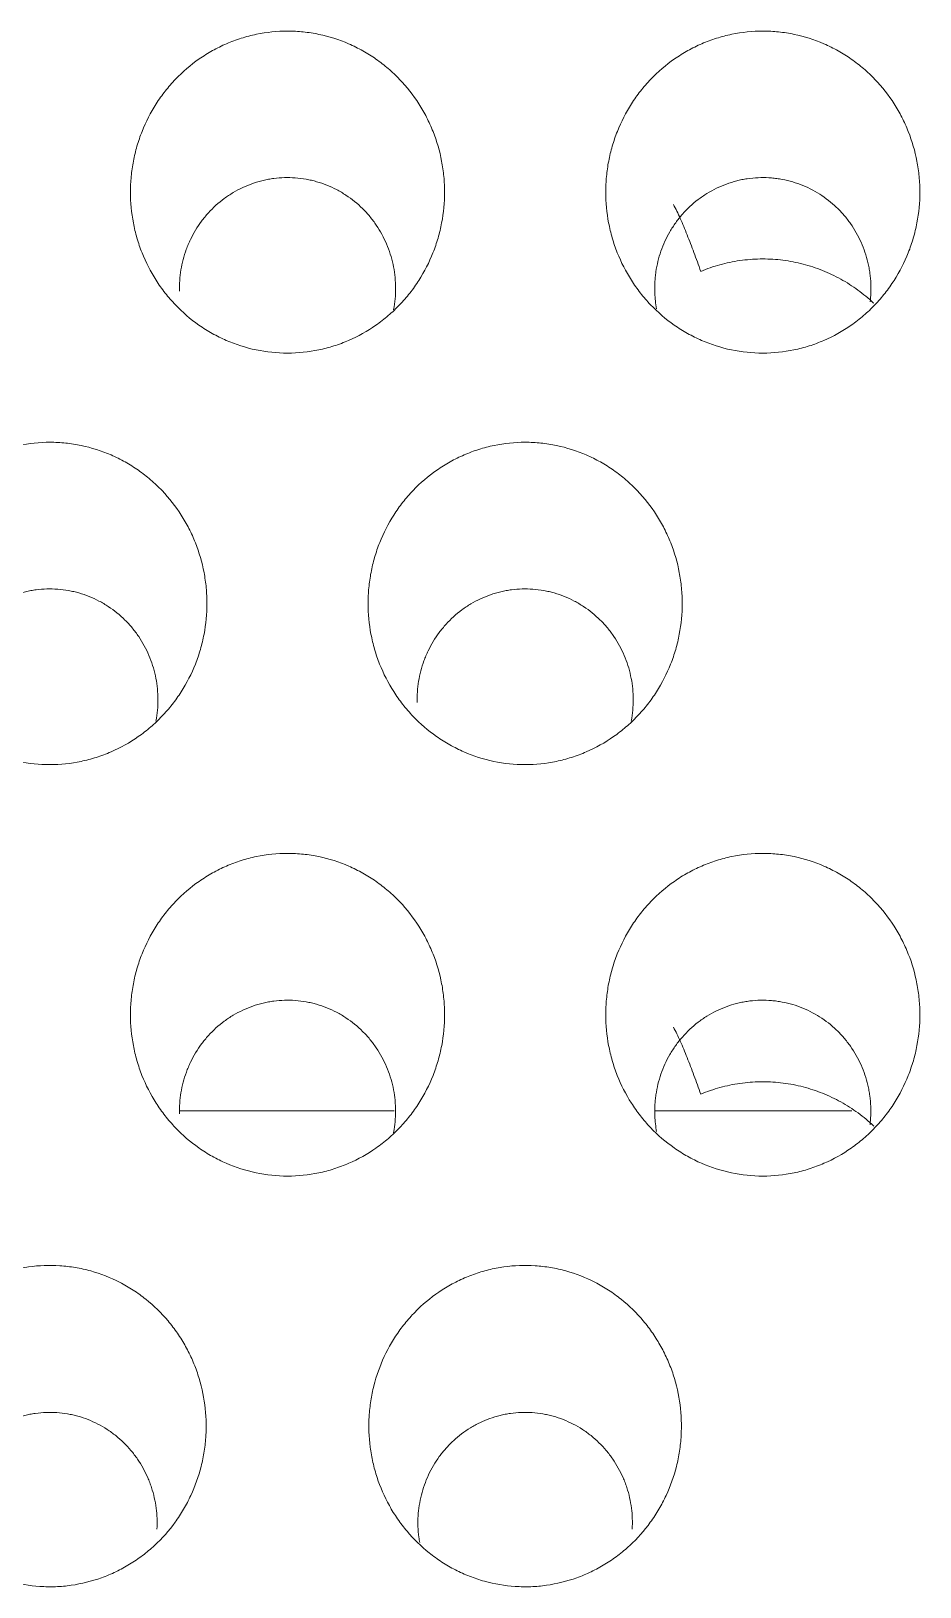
# Model space of a CAD drawing. Header units: inches. Extents: x 3778 to 56227, y -16914 to 35091.
# Drawn here: x 43063.34 to 43068.92, y -12658.68 to -12648.89 of the extents above; entities that cross this region are included whole.
import ezdxf

# ---------------------------------------------------------------- set-up
doc = ezdxf.new("R2010")
doc.units = ezdxf.units.IN
doc.header["$LTSCALE"] = 100
doc.header["$MEASUREMENT"] = 0
doc.layers.add('2-con', color=2, linetype='Continuous')
doc.layers.add('mark-B', color=2, linetype='Continuous', lineweight=20)

# ---------------------------------------------------------------- blocks, each defined once
blk = doc.blocks.new('무풍1WAY 대형')
at = {"layer": 'mark-B'}
for p, q in [((-383.2128, -423.2677), (-384.4471, -423.2677)), ((-380.2184, -423.2677), (-381.5695, -423.2677))]:
    blk.add_line(p, q, dxfattribs=at)
for points, knots in [([(-383.3742, -421.2256), (-383.378, -421.2909), (-383.3732, -421.4199), (-383.345, -421.5457), (-383.3197, -421.6232), (-383.3142, -421.6387), (-383.3026, -421.6692), (-383.2841, -421.7144), (-383.2483, -421.7869), (-383.2142, -421.842), (-383.1866, -421.8822), (-383.1771, -421.8954), (-383.1573, -421.9214), (-383.147, -421.9342), (-383.0942, -421.997), (-383.0477, -422.0424), (-382.9716, -422.1033), (-382.9452, -422.1224), (-382.904, -422.1492), (-382.8899, -422.1578), (-382.8614, -422.1743), (-382.8469, -422.1822), (-382.7741, -422.2196), (-382.7134, -422.2433), (-382.6346, -422.2653), (-382.6187, -422.2693), (-382.5866, -422.2765), (-382.5703, -422.2797), (-382.5215, -422.288), (-382.4889, -422.2918), (-382.3911, -422.2982), (-382.3257, -422.2959), (-382.244, -422.2843), (-382.2276, -422.2816), (-382.1953, -422.2753), (-382.1472, -422.2647), (-382.0691, -422.241), (-382.0088, -422.2158), (-381.9643, -422.1945), (-381.9496, -422.187), (-381.9206, -422.1713), (-381.9064, -422.1631), (-381.8365, -422.1205), (-381.7846, -422.0812), (-381.7247, -422.0257), (-381.713, -422.0143), (-381.69, -421.9908), (-381.6788, -421.9788), (-381.6462, -421.942), (-381.6258, -421.9166), (-381.5686, -421.8379), (-381.5356, -421.7819), (-381.4802, -421.663), (-381.4586, -421.6019), (-381.4349, -421.5078), (-381.4285, -421.4761), (-381.4185, -421.4118), (-381.4151, -421.3791), (-381.4093, -421.2817), (-381.4116, -421.2171), (-381.424, -421.1209), (-381.4296, -421.0889), (-381.4404, -421.0411), (-381.4444, -421.0252), (-381.4531, -420.9938), (-381.4578, -420.9782), (-381.483, -420.9012), (-381.5088, -420.8419), (-381.5482, -420.7708), (-381.5564, -420.7568), (-381.5736, -420.7289), (-381.5826, -420.7152), (-381.6104, -420.6747), (-381.6302, -420.6488), (-381.6928, -420.5743), (-381.7392, -420.5289), (-381.8032, -420.4776), (-381.8163, -420.4676), (-381.843, -420.4484), (-381.8836, -420.4206), (-381.9541, -420.3798), (-382.0135, -420.353), (-382.0592, -420.335), (-382.0746, -420.3294), (-382.1058, -420.319), (-382.1217, -420.3141), (-382.2011, -420.2921), (-382.2655, -420.2811), (-382.3634, -420.2747), (-382.3962, -420.2742), (-382.4457, -420.276), (-382.4623, -420.2771), (-382.4951, -420.28), (-382.5114, -420.2819), (-382.5925, -420.2934), (-382.6558, -420.3091), (-382.7332, -420.3369), (-382.7487, -420.3429), (-382.7791, -420.3557), (-382.8241, -420.3759), (-382.8957, -420.4149), (-382.9496, -420.4516), (-382.9888, -420.4812), (-383.0016, -420.4914), (-383.0268, -420.5126), (-383.0392, -420.5235), (-383.0992, -420.5792), (-383.1423, -420.6279), (-383.1996, -420.7068), (-383.2175, -420.7342), (-383.2508, -420.7908), (-383.2659, -420.8196), (-383.307, -420.9079), (-383.3286, -420.9689), (-383.3525, -421.0636), (-383.359, -421.0958), (-383.3689, -421.1604), (-383.3723, -421.1929), (-383.3742, -421.2256)], [0, 0, 0, 0, 0.03125, 0.0625, 0.0625, 0.070313, 0.070313, 0.078125, 0.09375, 0.109375, 0.109375, 0.117187, 0.117187, 0.125, 0.125, 0.15625, 0.15625, 0.171875, 0.171875, 0.179687, 0.179687, 0.1875, 0.1875, 0.21875, 0.21875, 0.226563, 0.226563, 0.234375, 0.234375, 0.25, 0.25, 0.28125, 0.28125, 0.289063, 0.289063, 0.296875, 0.3125, 0.328125, 0.328125, 0.335938, 0.335938, 0.34375, 0.34375, 0.375, 0.375, 0.382813, 0.382813, 0.390625, 0.390625, 0.40625, 0.40625, 0.4375, 0.4375, 0.46875, 0.46875, 0.484375, 0.484375, 0.5, 0.5, 0.53125, 0.53125, 0.546875, 0.546875, 0.554688, 0.554688, 0.5625, 0.5625, 0.59375, 0.59375, 0.601563, 0.601563, 0.609375, 0.609375, 0.625, 0.625, 0.65625, 0.65625, 0.664063, 0.664063, 0.671875, 0.6875, 0.703125, 0.703125, 0.710938, 0.710938, 0.71875, 0.71875, 0.75, 0.75, 0.765625, 0.765625, 0.773438, 0.773438, 0.78125, 0.78125, 0.8125, 0.8125, 0.820313, 0.820313, 0.828125, 0.84375, 0.859375, 0.859375, 0.867188, 0.867188, 0.875, 0.875, 0.90625, 0.90625, 0.921875, 0.921875, 0.9375, 0.9375, 0.96875, 0.96875, 0.984375, 0.984375, 1, 1, 1, 1]), ([(-380.3867, -421.2256), (-380.3905, -421.2909), (-380.3856, -421.4199), (-380.3574, -421.5457), (-380.3321, -421.6232), (-380.3266, -421.6387), (-380.315, -421.6692), (-380.2966, -421.7144), (-380.2607, -421.7869), (-380.2267, -421.842), (-380.1991, -421.8822), (-380.1896, -421.8954), (-380.1698, -421.9214), (-380.1595, -421.9342), (-380.1067, -421.997), (-380.0601, -422.0424), (-379.9841, -422.1033), (-379.9577, -422.1224), (-379.9164, -422.1492), (-379.9024, -422.1578), (-379.8738, -422.1743), (-379.8594, -422.1822), (-379.7865, -422.2196), (-379.7259, -422.2433), (-379.6471, -422.2653), (-379.6312, -422.2693), (-379.599, -422.2765), (-379.5828, -422.2797), (-379.5339, -422.288), (-379.5014, -422.2918), (-379.4035, -422.2982), (-379.3382, -422.2959), (-379.2564, -422.2843), (-379.2401, -422.2816), (-379.2077, -422.2753), (-379.1597, -422.2647), (-379.0816, -422.241), (-379.0212, -422.2158), (-378.9768, -422.1945), (-378.962, -422.187), (-378.9331, -422.1713), (-378.9188, -422.1631), (-378.849, -422.1205), (-378.7971, -422.0812), (-378.7372, -422.0257), (-378.7254, -422.0143), (-378.7024, -421.9908), (-378.6912, -421.9788), (-378.6586, -421.942), (-378.6383, -421.9166), (-378.581, -421.8379), (-378.5481, -421.7819), (-378.4927, -421.663), (-378.471, -421.6019), (-378.4474, -421.5078), (-378.4409, -421.4761), (-378.431, -421.4118), (-378.4275, -421.3791), (-378.4218, -421.2817), (-378.4241, -421.2171), (-378.4364, -421.1209), (-378.4421, -421.0889), (-378.4529, -421.0411), (-378.4569, -421.0252), (-378.4655, -420.9938), (-378.4702, -420.9782), (-378.4955, -420.9012), (-378.5212, -420.8419), (-378.5606, -420.7708), (-378.5688, -420.7568), (-378.5861, -420.7289), (-378.595, -420.7152), (-378.6229, -420.6747), (-378.6426, -420.6488), (-378.7053, -420.5743), (-378.7516, -420.5289), (-378.8156, -420.4776), (-378.8288, -420.4676), (-378.8555, -420.4484), (-378.8961, -420.4206), (-378.9666, -420.3798), (-379.0259, -420.353), (-379.0716, -420.335), (-379.087, -420.3294), (-379.1182, -420.319), (-379.1341, -420.3141), (-379.2136, -420.2921), (-379.278, -420.2811), (-379.3758, -420.2747), (-379.4086, -420.2742), (-379.4582, -420.276), (-379.4747, -420.2771), (-379.5075, -420.28), (-379.5238, -420.2819), (-379.6049, -420.2934), (-379.6683, -420.3091), (-379.7457, -420.3369), (-379.7611, -420.3429), (-379.7915, -420.3557), (-379.8365, -420.3759), (-379.9082, -420.4149), (-379.9621, -420.4516), (-380.0012, -420.4812), (-380.014, -420.4914), (-380.0392, -420.5126), (-380.0516, -420.5235), (-380.1117, -420.5792), (-380.1547, -420.6279), (-380.2121, -420.7068), (-380.23, -420.7342), (-380.2632, -420.7908), (-380.2784, -420.8196), (-380.3194, -420.9079), (-380.3411, -420.9689), (-380.365, -421.0636), (-380.3715, -421.0958), (-380.3814, -421.1604), (-380.3848, -421.1929), (-380.3867, -421.2256)], [0, 0, 0, 0, 0.03125, 0.0625, 0.0625, 0.070312, 0.070312, 0.078125, 0.09375, 0.109375, 0.109375, 0.117187, 0.117187, 0.125, 0.125, 0.15625, 0.15625, 0.171875, 0.171875, 0.179687, 0.179687, 0.1875, 0.1875, 0.21875, 0.21875, 0.226562, 0.226562, 0.234375, 0.234375, 0.25, 0.25, 0.28125, 0.28125, 0.289062, 0.289062, 0.296875, 0.3125, 0.328125, 0.328125, 0.335937, 0.335937, 0.34375, 0.34375, 0.375, 0.375, 0.382812, 0.382812, 0.390625, 0.390625, 0.40625, 0.40625, 0.4375, 0.4375, 0.46875, 0.46875, 0.484375, 0.484375, 0.5, 0.5, 0.53125, 0.53125, 0.546875, 0.546875, 0.554688, 0.554688, 0.5625, 0.5625, 0.59375, 0.59375, 0.601563, 0.601563, 0.609375, 0.609375, 0.625, 0.625, 0.65625, 0.65625, 0.664063, 0.664063, 0.671875, 0.6875, 0.703125, 0.703125, 0.710938, 0.710938, 0.71875, 0.71875, 0.75, 0.75, 0.765625, 0.765625, 0.773438, 0.773438, 0.78125, 0.78125, 0.8125, 0.8125, 0.820313, 0.820313, 0.828125, 0.84375, 0.859375, 0.859375, 0.867188, 0.867188, 0.875, 0.875, 0.90625, 0.90625, 0.921875, 0.921875, 0.9375, 0.9375, 0.96875, 0.96875, 0.984375, 0.984375, 1, 1, 1, 1]), ([(-381.7308, -420.5524), (-381.7287, -420.5639), (-381.7269, -420.5755), (-381.7198, -420.6312), (-381.7182, -420.6755), (-381.7222, -420.7423), (-381.7245, -420.7647), (-381.7314, -420.8088), (-381.7358, -420.8306), (-381.752, -420.8952), (-381.7669, -420.9371), (-381.8049, -421.0187), (-381.8275, -421.0571), (-381.8668, -421.1112), (-381.8808, -421.1286), (-381.9031, -421.1538), (-381.9108, -421.1621), (-381.9266, -421.1782), (-381.9347, -421.1861), (-381.9758, -421.2241), (-382.0114, -421.2511), (-382.0593, -421.2804), (-382.0691, -421.286), (-382.089, -421.2968), (-382.0991, -421.3019), (-382.1296, -421.3165), (-382.171, -421.3338), (-382.2246, -421.3501), (-382.2576, -421.3574), (-382.2798, -421.3617), (-382.291, -421.3636), (-382.3471, -421.3715), (-382.392, -421.3731), (-382.4591, -421.3687), (-382.4815, -421.366), (-382.515, -421.3603), (-382.5261, -421.3581), (-382.5482, -421.3532), (-382.5591, -421.3504), (-382.6132, -421.3354), (-382.6548, -421.3191), (-382.7148, -421.2882), (-382.7345, -421.2768), (-382.7722, -421.2523), (-382.7903, -421.2392), (-382.8425, -421.1974), (-382.8744, -421.1663), (-382.9107, -421.1232), (-382.9177, -421.1143), (-382.9313, -421.0965), (-382.9379, -421.0874), (-382.9568, -421.0599), (-382.9801, -421.0221), (-383.0047, -420.9723), (-383.0174, -420.9412), (-383.0254, -420.9203), (-383.0291, -420.9097), (-383.0465, -420.8565), (-383.0658, -420.7702), (-383.0691, -420.6816), (-383.0665, -420.6368)], [0, 0, 0, 0, 0.015264, 0.015264, 0.07319, 0.07319, 0.102152, 0.102152, 0.131115, 0.131115, 0.189041, 0.189041, 0.246966, 0.246966, 0.275929, 0.275929, 0.290411, 0.290411, 0.304892, 0.304892, 0.362818, 0.362818, 0.377299, 0.377299, 0.391781, 0.391781, 0.420743, 0.449706, 0.464188, 0.464188, 0.478669, 0.478669, 0.536595, 0.536595, 0.565558, 0.565558, 0.580039, 0.580039, 0.59452, 0.59452, 0.652446, 0.652446, 0.681409, 0.681409, 0.710372, 0.710372, 0.768297, 0.768297, 0.782779, 0.782779, 0.79726, 0.79726, 0.826223, 0.855186, 0.869667, 0.869667, 0.884149, 0.884149, 0.942074, 1, 1, 1, 1]), ([(-378.7432, -420.5524), (-378.7411, -420.5639), (-378.7394, -420.5755), (-378.7322, -420.6312), (-378.7307, -420.6755), (-378.7346, -420.7423), (-378.737, -420.7647), (-378.7438, -420.8088), (-378.7482, -420.8306), (-378.7645, -420.8952), (-378.7793, -420.9371), (-378.8174, -421.0187), (-378.84, -421.0571), (-378.8792, -421.1112), (-378.8932, -421.1286), (-378.9156, -421.1538), (-378.9233, -421.1621), (-378.9391, -421.1782), (-378.9471, -421.1861), (-378.9883, -421.2241), (-379.0239, -421.2511), (-379.0718, -421.2804), (-379.0816, -421.286), (-379.1014, -421.2968), (-379.1115, -421.3019), (-379.1421, -421.3165), (-379.1835, -421.3338), (-379.2371, -421.3501), (-379.2701, -421.3574), (-379.2922, -421.3617), (-379.3035, -421.3636), (-379.3596, -421.3715), (-379.4044, -421.3731), (-379.4716, -421.3687), (-379.4939, -421.366), (-379.5274, -421.3603), (-379.5386, -421.3581), (-379.5606, -421.3532), (-379.5716, -421.3504), (-379.6256, -421.3354), (-379.6672, -421.3191), (-379.7272, -421.2882), (-379.7469, -421.2768), (-379.7847, -421.2523), (-379.8028, -421.2392), (-379.855, -421.1974), (-379.8869, -421.1663), (-379.9231, -421.1232), (-379.9302, -421.1143), (-379.9438, -421.0965), (-379.9503, -421.0874), (-379.9692, -421.0599), (-379.9926, -421.0221), (-380.0172, -420.9723), (-380.0298, -420.9412), (-380.0378, -420.9203), (-380.0416, -420.9097), (-380.0589, -420.8565), (-380.0783, -420.7702), (-380.0816, -420.6816), (-380.079, -420.6368)], [0, 0, 0, 0, 0.015264, 0.015264, 0.07319, 0.07319, 0.102152, 0.102152, 0.131115, 0.131115, 0.189041, 0.189041, 0.246966, 0.246966, 0.275929, 0.275929, 0.290411, 0.290411, 0.304892, 0.304892, 0.362818, 0.362818, 0.377299, 0.377299, 0.391781, 0.391781, 0.420743, 0.449706, 0.464188, 0.464188, 0.478669, 0.478669, 0.536595, 0.536595, 0.565558, 0.565558, 0.580039, 0.580039, 0.59452, 0.59452, 0.652446, 0.652446, 0.681409, 0.681409, 0.710372, 0.710372, 0.768297, 0.768297, 0.782779, 0.782779, 0.79726, 0.79726, 0.826223, 0.855186, 0.869667, 0.869667, 0.884149, 0.884149, 0.942074, 1, 1, 1, 1]), ([(-383.8874, -422.8577), (-383.954, -422.8577), (-384.0193, -422.8646), (-384.1157, -422.8846), (-384.1475, -422.893), (-384.1948, -422.908), (-384.2105, -422.9135), (-384.2415, -422.9251), (-384.2568, -422.9313), (-384.3322, -422.9641), (-384.3893, -422.9961), (-384.4701, -423.0527), (-384.4964, -423.0731), (-384.5462, -423.116), (-384.5936, -423.1611), (-384.6363, -423.2105), (-384.6665, -423.2491), (-384.6763, -423.2622), (-384.6953, -423.289), (-384.7045, -423.3027), (-384.7487, -423.3721), (-384.7782, -423.4301), (-384.814, -423.5209), (-384.8246, -423.5517), (-384.8382, -423.5989), (-384.8424, -423.6149), (-384.8501, -423.6468), (-384.8535, -423.6627), (-384.8686, -423.7428), (-384.8747, -423.8074), (-384.8747, -423.8887), (-384.8743, -423.905), (-384.8728, -423.9377), (-384.8716, -423.9541), (-384.867, -424.0031), (-384.8624, -424.0353), (-384.8442, -424.131), (-384.8262, -424.1934), (-384.7902, -424.2846), (-384.7766, -424.3147), (-384.7468, -424.373), (-384.7307, -424.4013), (-384.6782, -424.4835), (-384.6382, -424.5349), (-384.5812, -424.5946), (-384.5695, -424.6062), (-384.5457, -424.6289), (-384.5092, -424.6619), (-384.4448, -424.7119), (-384.3894, -424.7468), (-384.3464, -424.7709), (-384.3319, -424.7786), (-384.3022, -424.7934), (-384.2871, -424.8004), (-384.2115, -424.8333), (-384.149, -424.8531), (-384.0526, -424.8733), (-384.02, -424.8785), (-383.9538, -424.8853), (-383.9209, -424.887), (-383.8223, -424.8871), (-383.757, -424.8805), (-383.6759, -424.8637), (-383.6597, -424.8599), (-383.6277, -424.8515), (-383.5801, -424.8377), (-383.5033, -424.8089), (-383.4445, -424.7799), (-383.387, -424.7478), (-383.3588, -424.7301), (-383.2779, -424.6735), (-383.2284, -424.6309), (-383.1718, -424.5717), (-383.1608, -424.5596), (-383.1393, -424.5347), (-383.1287, -424.522), (-383.0983, -424.4831), (-383.0794, -424.4564), (-383.0268, -424.374), (-382.9971, -424.316), (-382.9669, -424.2397), (-382.9612, -424.2242), (-382.9506, -424.1932), (-382.9359, -424.1465), (-382.917, -424.0675), (-382.9079, -424.0032), (-382.9033, -423.9545), (-382.9021, -423.9382), (-382.9006, -423.9055), (-382.9002, -423.8891), (-382.9002, -423.8072), (-382.9063, -423.7426), (-382.9244, -423.6469), (-382.9319, -423.6152), (-382.9456, -423.5681), (-382.9505, -423.5524), (-382.9611, -423.5213), (-382.9668, -423.5059), (-382.9968, -423.43), (-383.0262, -423.3721), (-383.0787, -423.2896), (-383.0976, -423.2629), (-383.1383, -423.2108), (-383.1597, -423.186), (-383.2273, -423.1151), (-383.2767, -423.0725), (-383.3439, -423.0252), (-383.3576, -423.0161), (-383.3857, -422.9984), (-383.3999, -422.99), (-383.443, -422.9658), (-383.4724, -422.9512), (-383.5624, -422.912), (-383.6249, -422.8919), (-383.7551, -422.8646), (-383.8209, -422.8577), (-383.8874, -422.8577)], [0, 0, 0, 0, 0.03125, 0.03125, 0.046875, 0.046875, 0.054687, 0.054687, 0.0625, 0.0625, 0.09375, 0.09375, 0.109375, 0.109375, 0.125, 0.140625, 0.140625, 0.148438, 0.148438, 0.15625, 0.15625, 0.1875, 0.1875, 0.203125, 0.203125, 0.210938, 0.210938, 0.21875, 0.21875, 0.25, 0.25, 0.257813, 0.257813, 0.265625, 0.265625, 0.28125, 0.28125, 0.3125, 0.3125, 0.328125, 0.328125, 0.34375, 0.34375, 0.375, 0.375, 0.382813, 0.382813, 0.390625, 0.40625, 0.421875, 0.421875, 0.429688, 0.429688, 0.4375, 0.4375, 0.46875, 0.46875, 0.484375, 0.484375, 0.5, 0.5, 0.53125, 0.53125, 0.539063, 0.539063, 0.546875, 0.5625, 0.578125, 0.578125, 0.59375, 0.59375, 0.625, 0.625, 0.632813, 0.632813, 0.640625, 0.640625, 0.65625, 0.65625, 0.6875, 0.6875, 0.695313, 0.695313, 0.703125, 0.71875, 0.734375, 0.734375, 0.742188, 0.742188, 0.75, 0.75, 0.78125, 0.78125, 0.796875, 0.796875, 0.804688, 0.804688, 0.8125, 0.8125, 0.84375, 0.84375, 0.859375, 0.859375, 0.875, 0.875, 0.90625, 0.90625, 0.914063, 0.914063, 0.921875, 0.921875, 0.9375, 0.9375, 0.96875, 0.96875, 1, 1, 1, 1]), ([(-380.8999, -422.8577), (-380.9664, -422.8577), (-381.0318, -422.8646), (-381.1281, -422.8846), (-381.16, -422.893), (-381.2073, -422.908), (-381.223, -422.9135), (-381.254, -422.9251), (-381.2693, -422.9313), (-381.3447, -422.9641), (-381.4017, -422.9961), (-381.4826, -423.0527), (-381.5088, -423.0731), (-381.5587, -423.116), (-381.6061, -423.1611), (-381.6487, -423.2105), (-381.679, -423.2491), (-381.6887, -423.2622), (-381.7077, -423.289), (-381.7169, -423.3027), (-381.7611, -423.3721), (-381.7906, -423.4301), (-381.8265, -423.5209), (-381.837, -423.5517), (-381.8507, -423.5989), (-381.8549, -423.6149), (-381.8625, -423.6468), (-381.8659, -423.6627), (-381.8811, -423.7428), (-381.8871, -423.8074), (-381.8871, -423.8887), (-381.8868, -423.905), (-381.8852, -423.9377), (-381.8841, -423.9541), (-381.8795, -424.0031), (-381.8749, -424.0353), (-381.8567, -424.131), (-381.8387, -424.1934), (-381.8026, -424.2846), (-381.789, -424.3147), (-381.7593, -424.373), (-381.7431, -424.4013), (-381.6907, -424.4835), (-381.6506, -424.5349), (-381.5937, -424.5946), (-381.582, -424.6062), (-381.5581, -424.6289), (-381.5216, -424.6619), (-381.4572, -424.7119), (-381.4019, -424.7468), (-381.3589, -424.7709), (-381.3443, -424.7786), (-381.3147, -424.7934), (-381.2996, -424.8004), (-381.2239, -424.8333), (-381.1615, -424.8531), (-381.0651, -424.8733), (-381.0325, -424.8785), (-380.9663, -424.8853), (-380.9333, -424.887), (-380.8347, -424.8871), (-380.7694, -424.8805), (-380.6884, -424.8637), (-380.6722, -424.8599), (-380.6401, -424.8515), (-380.5926, -424.8377), (-380.5158, -424.8089), (-380.457, -424.7799), (-380.3995, -424.7478), (-380.3713, -424.7301), (-380.2904, -424.6735), (-380.2408, -424.6309), (-380.1843, -424.5717), (-380.1732, -424.5596), (-380.1517, -424.5347), (-380.1412, -424.522), (-380.1107, -424.4831), (-380.0918, -424.4564), (-380.0392, -424.374), (-380.0096, -424.316), (-379.9794, -424.2397), (-379.9737, -424.2242), (-379.9631, -424.1932), (-379.9484, -424.1465), (-379.9295, -424.0675), (-379.9203, -424.0032), (-379.9157, -423.9545), (-379.9146, -423.9382), (-379.913, -423.9055), (-379.9126, -423.8891), (-379.9126, -423.8072), (-379.9187, -423.7426), (-379.9369, -423.6469), (-379.9444, -423.6152), (-379.958, -423.5681), (-379.963, -423.5524), (-379.9736, -423.5213), (-379.9792, -423.5059), (-380.0092, -423.43), (-380.0387, -423.3721), (-380.0912, -423.2896), (-380.11, -423.2629), (-380.1507, -423.2108), (-380.1722, -423.186), (-380.2398, -423.1151), (-380.2891, -423.0725), (-380.3564, -423.0252), (-380.3701, -423.0161), (-380.3981, -422.9984), (-380.4123, -422.99), (-380.4554, -422.9658), (-380.4848, -422.9512), (-380.5748, -422.912), (-380.6373, -422.8919), (-380.7675, -422.8646), (-380.8334, -422.8577), (-380.8999, -422.8577)], [0, 0, 0, 0, 0.03125, 0.03125, 0.046875, 0.046875, 0.054687, 0.054687, 0.0625, 0.0625, 0.09375, 0.09375, 0.109375, 0.109375, 0.125, 0.140625, 0.140625, 0.148437, 0.148437, 0.15625, 0.15625, 0.1875, 0.1875, 0.203125, 0.203125, 0.210937, 0.210937, 0.21875, 0.21875, 0.25, 0.25, 0.257812, 0.257812, 0.265625, 0.265625, 0.28125, 0.28125, 0.3125, 0.3125, 0.328125, 0.328125, 0.34375, 0.34375, 0.375, 0.375, 0.382812, 0.382812, 0.390625, 0.40625, 0.421875, 0.421875, 0.429687, 0.429687, 0.4375, 0.4375, 0.46875, 0.46875, 0.484375, 0.484375, 0.5, 0.5, 0.53125, 0.53125, 0.539063, 0.539063, 0.546875, 0.5625, 0.578125, 0.578125, 0.59375, 0.59375, 0.625, 0.625, 0.632813, 0.632813, 0.640625, 0.640625, 0.65625, 0.65625, 0.6875, 0.6875, 0.695313, 0.695313, 0.703125, 0.71875, 0.734375, 0.734375, 0.742188, 0.742188, 0.75, 0.75, 0.78125, 0.78125, 0.796875, 0.796875, 0.804688, 0.804688, 0.8125, 0.8125, 0.84375, 0.84375, 0.859375, 0.859375, 0.875, 0.875, 0.90625, 0.90625, 0.914063, 0.914063, 0.921875, 0.921875, 0.9375, 0.9375, 0.96875, 0.96875, 1, 1, 1, 1]), ([(-384.5048, -423.5566), (-384.4864, -423.598), (-384.4643, -423.637), (-384.4257, -423.692), (-384.412, -423.7097), (-384.3826, -423.744), (-384.3669, -423.7606), (-384.318, -423.8075), (-384.2827, -423.8352), (-384.2257, -423.8715), (-384.206, -423.8826), (-384.1652, -423.9031), (-384.1444, -423.9122), (-384.0812, -423.9363), (-384.0377, -423.9481), (-383.9815, -423.9571), (-383.9702, -423.9586), (-383.9475, -423.9611), (-383.9135, -423.9639), (-383.857, -423.9642), (-383.8121, -423.9598), (-383.7784, -423.9548), (-383.7672, -423.9528), (-383.7449, -423.9483), (-383.7337, -423.9457), (-383.6786, -423.9316), (-383.6363, -423.9159), (-383.5755, -423.8862), (-383.5555, -423.8752), (-383.5168, -423.8511), (-383.4983, -423.8383), (-383.4447, -423.7971), (-383.412, -423.7663), (-383.3747, -423.7236), (-383.3674, -423.7149), (-383.3534, -423.6971), (-383.333, -423.6701), (-383.3026, -423.6228), (-383.2819, -423.5828), (-383.2631, -423.5416), (-383.2548, -423.5206), (-383.2328, -423.4571), (-383.2223, -423.4138), (-383.2141, -423.3583), (-383.2128, -423.3472), (-383.2106, -423.3247), (-383.2097, -423.3134), (-383.208, -423.2797), (-383.2079, -423.2573), (-383.2103, -423.2022), (-383.2139, -423.1696), (-383.2198, -423.1372)], [0, 0, 0, 0, 0.067863, 0.067863, 0.101795, 0.101795, 0.135727, 0.135727, 0.20359, 0.20359, 0.237522, 0.237522, 0.271453, 0.271453, 0.339317, 0.339317, 0.356282, 0.356282, 0.373248, 0.40718, 0.441112, 0.441112, 0.458077, 0.458077, 0.475043, 0.475043, 0.542907, 0.542907, 0.576838, 0.576838, 0.61077, 0.61077, 0.678633, 0.678633, 0.695599, 0.695599, 0.712565, 0.746497, 0.780428, 0.780428, 0.81436, 0.81436, 0.882223, 0.882223, 0.899189, 0.899189, 0.916155, 0.916155, 0.950087, 0.950087, 1, 1, 1, 1]), ([(-381.5662, -423.1303), (-381.5675, -423.1368), (-381.5686, -423.1433), (-381.5769, -423.194), (-381.58, -423.2385), (-381.5783, -423.3059), (-381.5767, -423.3285), (-381.5714, -423.3732), (-381.5677, -423.3952), (-381.5535, -423.4607), (-381.54, -423.5035), (-381.5046, -423.5869), (-381.4831, -423.6263), (-381.4455, -423.6821), (-381.432, -423.7001), (-381.4104, -423.7262), (-381.403, -423.7348), (-381.3877, -423.7516), (-381.3799, -423.7597), (-381.3398, -423.7995), (-381.305, -423.8279), (-381.2578, -423.8591), (-381.2482, -423.8651), (-381.2286, -423.8767), (-381.2186, -423.8822), (-381.1884, -423.8981), (-381.1473, -423.917), (-381.094, -423.9353), (-381.0611, -423.9439), (-381.0389, -423.9491), (-381.0277, -423.9514), (-380.9715, -423.9614), (-380.9264, -423.9647), (-380.8587, -423.9628), (-380.8361, -423.961), (-380.8021, -423.9566), (-380.7908, -423.9548), (-380.7684, -423.9506), (-380.7573, -423.9483), (-380.7023, -423.9352), (-380.6598, -423.9203), (-380.5982, -423.8915), (-380.578, -423.8808), (-380.539, -423.8575), (-380.5203, -423.845), (-380.4662, -423.8049), (-380.4329, -423.7747), (-380.3948, -423.7326), (-380.3874, -423.724), (-380.3731, -423.7065), (-380.3662, -423.6976), (-380.3461, -423.6705), (-380.3213, -423.6333), (-380.2947, -423.5841), (-380.2809, -423.5533), (-380.2721, -423.5325), (-380.268, -423.5219), (-380.2486, -423.469), (-380.2262, -423.3828), (-380.2198, -423.2938), (-380.2209, -423.2486)], [0, 0, 0, 0, 0.008601, 0.008601, 0.066919, 0.066919, 0.096078, 0.096078, 0.125236, 0.125236, 0.183554, 0.183554, 0.241872, 0.241872, 0.27103, 0.27103, 0.28561, 0.28561, 0.300189, 0.300189, 0.358507, 0.358507, 0.373086, 0.373086, 0.387666, 0.387666, 0.416824, 0.445983, 0.460562, 0.460562, 0.475142, 0.475142, 0.533459, 0.533459, 0.562618, 0.562618, 0.577198, 0.577198, 0.591777, 0.591777, 0.650095, 0.650095, 0.679253, 0.679253, 0.708412, 0.708412, 0.76673, 0.76673, 0.781309, 0.781309, 0.795889, 0.795889, 0.825047, 0.854206, 0.868785, 0.868785, 0.883365, 0.883365, 0.941682, 1, 1, 1, 1]), ([(-383.4977, -423.3725), (-383.537, -423.389), (-383.6173, -423.4169), (-383.7009, -423.4345), (-383.7648, -423.4438), (-383.7863, -423.4462), (-383.829, -423.4496), (-383.8503, -423.4506), (-383.9142, -423.4516), (-383.9567, -423.4496), (-384.0203, -423.4425), (-384.0415, -423.4394), (-384.0838, -423.432), (-384.1049, -423.4275), (-384.1675, -423.4122), (-384.2488, -423.3868), (-384.3263, -423.3514), (-384.3828, -423.3212), (-384.4015, -423.3104), (-384.438, -423.2878), (-384.4558, -423.276), (-384.5079, -423.2391), (-384.5409, -423.2125), (-384.5764, -423.1802), (-384.5805, -423.1763), (-384.5845, -423.1725)], [0, 0, 0, 0, 0.109505, 0.21901, 0.21901, 0.273762, 0.273762, 0.328515, 0.328515, 0.43802, 0.43802, 0.492772, 0.492772, 0.547525, 0.547525, 0.657029, 0.766534, 0.766534, 0.821287, 0.821287, 0.876039, 0.876039, 0.985544, 0.985544, 1, 1, 1, 1]), ([(-384.5616, -423.1804), (-384.5662, -423.2187), (-384.5676, -423.257), (-384.5651, -423.3177), (-384.5631, -423.34), (-384.5586, -423.3735), (-384.5568, -423.3847), (-384.5527, -423.4069), (-384.5504, -423.4179), (-384.5376, -423.4726), (-384.5233, -423.5152), (-384.5048, -423.5566)], [0, 0, 0, 0, 0.300573, 0.300573, 0.47543, 0.47543, 0.562858, 0.562858, 0.650287, 0.650287, 1, 1, 1, 1]), ([(-383.3259, -423.7938), (-383.3331, -423.7806), (-383.3402, -423.7665), (-383.3546, -423.7368), (-383.3618, -423.7212), (-383.3833, -423.6729), (-383.3976, -423.6385), (-383.4262, -423.5667), (-383.4405, -423.5294), (-383.4691, -423.4524), (-383.4834, -423.4129), (-383.4977, -423.3725)], [0, 0, 0, 0, 0.125, 0.125, 0.25, 0.25, 0.5, 0.5, 0.75, 0.75, 1, 1, 1, 1]), ([(-382.3937, -425.4454), (-382.4602, -425.4454), (-382.5255, -425.4522), (-382.6218, -425.4723), (-382.6536, -425.4806), (-382.7009, -425.4956), (-382.7167, -425.5011), (-382.7476, -425.5127), (-382.7629, -425.5189), (-382.8383, -425.5516), (-382.8954, -425.5835), (-382.9762, -425.6401), (-383.0024, -425.6605), (-383.0523, -425.7033), (-383.0997, -425.7483), (-383.1424, -425.7976), (-383.1726, -425.8362), (-383.1824, -425.8493), (-383.2014, -425.8761), (-383.2106, -425.8898), (-383.2548, -425.9591), (-383.2843, -426.0171), (-383.3202, -426.1077), (-383.3307, -426.1386), (-383.3444, -426.1857), (-383.3486, -426.2016), (-383.3562, -426.2335), (-383.3597, -426.2495), (-383.3748, -426.3295), (-383.3809, -426.394), (-383.3809, -426.4753), (-383.3805, -426.4916), (-383.379, -426.5242), (-383.3778, -426.5406), (-383.3732, -426.5896), (-383.3686, -426.6218), (-383.3504, -426.7175), (-383.3324, -426.7797), (-383.2963, -426.8709), (-383.2827, -426.901), (-383.253, -426.9592), (-383.2368, -426.9874), (-383.1843, -427.0696), (-383.1442, -427.1209), (-383.0873, -427.1805), (-383.0756, -427.1922), (-383.0518, -427.2148), (-383.0153, -427.2477), (-382.9509, -427.2977), (-382.8955, -427.3325), (-382.8525, -427.3566), (-382.8379, -427.3643), (-382.8083, -427.3791), (-382.7932, -427.386), (-382.7176, -427.4189), (-382.6552, -427.4387), (-382.5588, -427.4589), (-382.5262, -427.464), (-382.46, -427.4709), (-382.4271, -427.4726), (-382.3285, -427.4726), (-382.2633, -427.466), (-382.1822, -427.4492), (-382.166, -427.4454), (-382.134, -427.4371), (-382.0864, -427.4233), (-382.0097, -427.3946), (-381.9509, -427.3656), (-381.8934, -427.3335), (-381.8652, -427.3158), (-381.7843, -427.2593), (-381.7348, -427.2168), (-381.6782, -427.1577), (-381.6672, -427.1456), (-381.6456, -427.1208), (-381.6351, -427.108), (-381.6046, -427.0692), (-381.5857, -427.0425), (-381.5331, -426.9602), (-381.5035, -426.9022), (-381.4732, -426.826), (-381.4675, -426.8106), (-381.4569, -426.7796), (-381.4422, -426.7329), (-381.4233, -426.6539), (-381.4141, -426.5897), (-381.4095, -426.5411), (-381.4084, -426.5248), (-381.4068, -426.4921), (-381.4064, -426.4757), (-381.4064, -426.3938), (-381.4126, -426.3293), (-381.4307, -426.2337), (-381.4382, -426.2021), (-381.4518, -426.1549), (-381.4568, -426.1392), (-381.4674, -426.1082), (-381.473, -426.0928), (-381.5031, -426.017), (-381.5325, -425.9592), (-381.585, -425.8767), (-381.6039, -425.85), (-381.6446, -425.798), (-381.6661, -425.7732), (-381.7337, -425.7024), (-381.783, -425.6598), (-381.8503, -425.6127), (-381.864, -425.6035), (-381.892, -425.5859), (-381.9063, -425.5774), (-381.9494, -425.5533), (-381.9787, -425.5387), (-382.0687, -425.4996), (-382.1312, -425.4795), (-382.2613, -425.4522), (-382.3271, -425.4454), (-382.3937, -425.4454)], [0, 0, 0, 0, 0.03125, 0.03125, 0.046875, 0.046875, 0.054687, 0.054687, 0.0625, 0.0625, 0.09375, 0.09375, 0.109375, 0.109375, 0.125, 0.140625, 0.140625, 0.148437, 0.148437, 0.15625, 0.15625, 0.1875, 0.1875, 0.203125, 0.203125, 0.210937, 0.210937, 0.21875, 0.21875, 0.25, 0.25, 0.257812, 0.257812, 0.265625, 0.265625, 0.28125, 0.28125, 0.3125, 0.3125, 0.328125, 0.328125, 0.34375, 0.34375, 0.375, 0.375, 0.382812, 0.382812, 0.390625, 0.40625, 0.421875, 0.421875, 0.429687, 0.429687, 0.4375, 0.4375, 0.46875, 0.46875, 0.484375, 0.484375, 0.5, 0.5, 0.53125, 0.53125, 0.539062, 0.539062, 0.546875, 0.5625, 0.578125, 0.578125, 0.59375, 0.59375, 0.625, 0.625, 0.632812, 0.632812, 0.640625, 0.640625, 0.65625, 0.65625, 0.6875, 0.6875, 0.695312, 0.695312, 0.703125, 0.71875, 0.734375, 0.734375, 0.742187, 0.742187, 0.75, 0.75, 0.78125, 0.78125, 0.796875, 0.796875, 0.804687, 0.804687, 0.8125, 0.8125, 0.84375, 0.84375, 0.859375, 0.859375, 0.875, 0.875, 0.90625, 0.90625, 0.914062, 0.914062, 0.921875, 0.921875, 0.9375, 0.9375, 0.96875, 0.96875, 1, 1, 1, 1]), ([(-379.4061, -425.4454), (-379.4726, -425.4454), (-379.538, -425.4522), (-379.6343, -425.4723), (-379.6661, -425.4806), (-379.7134, -425.4956), (-379.7291, -425.5011), (-379.7601, -425.5127), (-379.7754, -425.5189), (-379.8507, -425.5516), (-379.9078, -425.5835), (-379.9887, -425.6401), (-380.0149, -425.6605), (-380.0647, -425.7033), (-380.1121, -425.7483), (-380.1548, -425.7976), (-380.1851, -425.8362), (-380.1948, -425.8493), (-380.2138, -425.8761), (-380.223, -425.8898), (-380.2673, -425.9591), (-380.2968, -426.0171), (-380.3326, -426.1077), (-380.3432, -426.1386), (-380.3569, -426.1857), (-380.3611, -426.2016), (-380.3687, -426.2335), (-380.3721, -426.2495), (-380.3873, -426.3295), (-380.3933, -426.394), (-380.3933, -426.4753), (-380.393, -426.4916), (-380.3914, -426.5242), (-380.3903, -426.5406), (-380.3857, -426.5896), (-380.3811, -426.6218), (-380.3628, -426.7175), (-380.3448, -426.7797), (-380.3088, -426.8709), (-380.2952, -426.901), (-380.2654, -426.9592), (-380.2492, -426.9874), (-380.1968, -427.0696), (-380.1567, -427.1209), (-380.0998, -427.1805), (-380.0881, -427.1922), (-380.0642, -427.2148), (-380.0277, -427.2477), (-379.9633, -427.2977), (-379.908, -427.3325), (-379.865, -427.3566), (-379.8504, -427.3643), (-379.8207, -427.3791), (-379.8057, -427.386), (-379.73, -427.4189), (-379.6676, -427.4387), (-379.5712, -427.4589), (-379.5386, -427.464), (-379.4725, -427.4709), (-379.4395, -427.4726), (-379.341, -427.4726), (-379.2757, -427.466), (-379.1947, -427.4492), (-379.1785, -427.4454), (-379.1464, -427.4371), (-379.0989, -427.4233), (-379.0221, -427.3946), (-378.9633, -427.3656), (-378.9059, -427.3335), (-378.8776, -427.3158), (-378.7967, -427.2593), (-378.7472, -427.2168), (-378.6906, -427.1577), (-378.6796, -427.1456), (-378.6581, -427.1208), (-378.6475, -427.108), (-378.6171, -427.0692), (-378.5982, -427.0425), (-378.5455, -426.9602), (-378.5159, -426.9022), (-378.4857, -426.826), (-378.48, -426.8106), (-378.4694, -426.7796), (-378.4546, -426.7329), (-378.4357, -426.6539), (-378.4266, -426.5897), (-378.422, -426.5411), (-378.4208, -426.5248), (-378.4193, -426.4921), (-378.4189, -426.4757), (-378.4189, -426.3938), (-378.425, -426.3293), (-378.4431, -426.2337), (-378.4507, -426.2021), (-378.4643, -426.1549), (-378.4692, -426.1392), (-378.4798, -426.1082), (-378.4855, -426.0928), (-378.5155, -426.017), (-378.545, -425.9592), (-378.5975, -425.8767), (-378.6164, -425.85), (-378.6571, -425.798), (-378.6785, -425.7732), (-378.7461, -425.7024), (-378.7955, -425.6598), (-378.8627, -425.6127), (-378.8765, -425.6035), (-378.9045, -425.5859), (-378.9187, -425.5774), (-378.9618, -425.5533), (-378.9912, -425.5387), (-379.0811, -425.4996), (-379.1437, -425.4795), (-379.2738, -425.4522), (-379.3396, -425.4454), (-379.4061, -425.4454)], [0, 0, 0, 0, 0.03125, 0.03125, 0.046875, 0.046875, 0.054688, 0.054688, 0.0625, 0.0625, 0.09375, 0.09375, 0.109375, 0.109375, 0.125, 0.140625, 0.140625, 0.148438, 0.148438, 0.15625, 0.15625, 0.1875, 0.1875, 0.203125, 0.203125, 0.210938, 0.210938, 0.21875, 0.21875, 0.25, 0.25, 0.257812, 0.257812, 0.265625, 0.265625, 0.28125, 0.28125, 0.3125, 0.3125, 0.328125, 0.328125, 0.34375, 0.34375, 0.375, 0.375, 0.382812, 0.382812, 0.390625, 0.40625, 0.421875, 0.421875, 0.429687, 0.429687, 0.4375, 0.4375, 0.46875, 0.46875, 0.484375, 0.484375, 0.5, 0.5, 0.53125, 0.53125, 0.539062, 0.539062, 0.546875, 0.5625, 0.578125, 0.578125, 0.59375, 0.59375, 0.625, 0.625, 0.632812, 0.632812, 0.640625, 0.640625, 0.65625, 0.65625, 0.6875, 0.6875, 0.695312, 0.695312, 0.703125, 0.71875, 0.734375, 0.734375, 0.742187, 0.742187, 0.75, 0.75, 0.78125, 0.78125, 0.796875, 0.796875, 0.804687, 0.804687, 0.8125, 0.8125, 0.84375, 0.84375, 0.859375, 0.859375, 0.875, 0.875, 0.90625, 0.90625, 0.914062, 0.914062, 0.921875, 0.921875, 0.9375, 0.9375, 0.96875, 0.96875, 1, 1, 1, 1]), ([(-383.0602, -425.7179), (-383.0615, -425.7243), (-383.0626, -425.7307), (-383.0709, -425.7812), (-383.074, -425.8257), (-383.0723, -425.8931), (-383.0706, -425.9158), (-383.0653, -425.9604), (-383.0616, -425.9824), (-383.0474, -426.0479), (-383.0339, -426.0906), (-382.9984, -426.174), (-382.977, -426.2133), (-382.9393, -426.2691), (-382.9259, -426.2871), (-382.9042, -426.3132), (-382.8968, -426.3218), (-382.8815, -426.3385), (-382.8736, -426.3467), (-382.8336, -426.3864), (-382.7987, -426.4148), (-382.7515, -426.4459), (-382.7419, -426.4519), (-382.7223, -426.4635), (-382.7123, -426.469), (-382.6821, -426.4848), (-382.641, -426.5037), (-382.5877, -426.522), (-382.5548, -426.5306), (-382.5326, -426.5357), (-382.5214, -426.538), (-382.4652, -426.5481), (-382.4201, -426.5514), (-382.3524, -426.5495), (-382.3298, -426.5477), (-382.2959, -426.5432), (-382.2845, -426.5414), (-382.2622, -426.5373), (-382.2511, -426.5349), (-382.196, -426.5218), (-382.1535, -426.507), (-382.0919, -426.4783), (-382.0717, -426.4675), (-382.0328, -426.4443), (-382.014, -426.4318), (-381.9599, -426.3917), (-381.9266, -426.3615), (-381.8885, -426.3194), (-381.8811, -426.3108), (-381.8668, -426.2934), (-381.8599, -426.2845), (-381.8398, -426.2574), (-381.8149, -426.2203), (-381.7884, -426.171), (-381.7745, -426.1403), (-381.7658, -426.1195), (-381.7616, -426.1089), (-381.7422, -426.056), (-381.7198, -425.9699), (-381.7134, -425.8809), (-381.7145, -425.8357)], [0, 0, 0, 0, 0.008485, 0.008485, 0.06681, 0.06681, 0.095972, 0.095972, 0.125134, 0.125134, 0.183458, 0.183458, 0.241783, 0.241783, 0.270945, 0.270945, 0.285526, 0.285526, 0.300107, 0.300107, 0.358432, 0.358432, 0.373013, 0.373013, 0.387594, 0.387594, 0.416756, 0.445918, 0.460499, 0.460499, 0.47508, 0.47508, 0.533405, 0.533405, 0.562567, 0.562567, 0.577148, 0.577148, 0.591729, 0.591729, 0.650054, 0.650054, 0.679216, 0.679216, 0.708378, 0.708378, 0.766702, 0.766702, 0.781283, 0.781283, 0.795865, 0.795865, 0.825027, 0.854189, 0.86877, 0.86877, 0.883351, 0.883351, 0.941676, 1, 1, 1, 1]), ([(-380.0727, -425.7179), (-380.0739, -425.7243), (-380.0751, -425.7307), (-380.0833, -425.7812), (-380.0864, -425.8257), (-380.0847, -425.8931), (-380.0831, -425.9158), (-380.0777, -425.9604), (-380.074, -425.9824), (-380.0599, -426.0479), (-380.0464, -426.0906), (-380.0109, -426.174), (-379.9894, -426.2133), (-379.9518, -426.2691), (-379.9383, -426.2871), (-379.9167, -426.3132), (-379.9092, -426.3218), (-379.8939, -426.3385), (-379.8861, -426.3467), (-379.846, -426.3864), (-379.8111, -426.4148), (-379.764, -426.4459), (-379.7543, -426.4519), (-379.7347, -426.4635), (-379.7247, -426.469), (-379.6946, -426.4848), (-379.6535, -426.5037), (-379.6002, -426.522), (-379.5673, -426.5306), (-379.5451, -426.5357), (-379.5339, -426.538), (-379.4777, -426.5481), (-379.4326, -426.5514), (-379.3649, -426.5495), (-379.3423, -426.5477), (-379.3083, -426.5432), (-379.297, -426.5414), (-379.2746, -426.5373), (-379.2635, -426.5349), (-379.2085, -426.5218), (-379.166, -426.507), (-379.1044, -426.4783), (-379.0841, -426.4675), (-379.0452, -426.4443), (-379.0265, -426.4318), (-378.9724, -426.3917), (-378.9391, -426.3615), (-378.901, -426.3194), (-378.8935, -426.3108), (-378.8792, -426.2934), (-378.8723, -426.2845), (-378.8522, -426.2574), (-378.8274, -426.2203), (-378.8008, -426.171), (-378.787, -426.1403), (-378.7782, -426.1195), (-378.7741, -426.1089), (-378.7547, -426.056), (-378.7322, -425.9699), (-378.7258, -425.8809), (-378.7269, -425.8357)], [0, 0, 0, 0, 0.008485, 0.008485, 0.06681, 0.06681, 0.095972, 0.095972, 0.125134, 0.125134, 0.183458, 0.183458, 0.241783, 0.241783, 0.270945, 0.270945, 0.285526, 0.285526, 0.300107, 0.300107, 0.358432, 0.358432, 0.373013, 0.373013, 0.387594, 0.387594, 0.416756, 0.445918, 0.460499, 0.460499, 0.47508, 0.47508, 0.533405, 0.533405, 0.562567, 0.562567, 0.577148, 0.577148, 0.591729, 0.591729, 0.650054, 0.650054, 0.679216, 0.679216, 0.708378, 0.708378, 0.766702, 0.766702, 0.781283, 0.781283, 0.795865, 0.795865, 0.825027, 0.854189, 0.86877, 0.86877, 0.883351, 0.883351, 0.941676, 1, 1, 1, 1]), ([(-383.8874, -428.0332), (-383.9539, -428.0332), (-384.0192, -428.04), (-384.1155, -428.06), (-384.1473, -428.0683), (-384.1946, -428.0833), (-384.2103, -428.0888), (-384.2413, -428.1004), (-384.2566, -428.1065), (-384.3319, -428.1392), (-384.389, -428.1711), (-384.4698, -428.2275), (-384.4961, -428.2479), (-384.5459, -428.2907), (-384.5933, -428.3357), (-384.636, -428.3849), (-384.6663, -428.4234), (-384.676, -428.4365), (-384.695, -428.4633), (-384.7042, -428.477), (-384.7485, -428.5462), (-384.778, -428.6042), (-384.8139, -428.6947), (-384.8244, -428.7255), (-384.8381, -428.7726), (-384.8423, -428.7885), (-384.85, -428.8204), (-384.8534, -428.8363), (-384.8686, -428.9163), (-384.8746, -428.9808), (-384.8746, -429.062), (-384.8743, -429.0783), (-384.8727, -429.1109), (-384.8716, -429.1273), (-384.8669, -429.1762), (-384.8623, -429.2084), (-384.8441, -429.304), (-384.8261, -429.3662), (-384.79, -429.4573), (-384.7764, -429.4873), (-384.7467, -429.5455), (-384.7305, -429.5737), (-384.678, -429.6558), (-384.6379, -429.707), (-384.5809, -429.7666), (-384.5692, -429.7782), (-384.5454, -429.8008), (-384.5089, -429.8337), (-384.4445, -429.8837), (-384.3891, -429.9184), (-384.3462, -429.9425), (-384.3316, -429.9502), (-384.3019, -429.9648), (-384.2869, -429.9718), (-384.2112, -430.0046), (-384.1488, -430.0244), (-384.0525, -430.0445), (-384.0199, -430.0496), (-383.9538, -430.0565), (-383.9208, -430.0582), (-383.8223, -430.0583), (-383.7571, -430.0516), (-383.6761, -430.0349), (-383.6599, -430.0311), (-383.6278, -430.0227), (-383.5803, -430.009), (-383.5036, -429.9804), (-383.4448, -429.9514), (-383.3873, -429.9194), (-383.3591, -429.9017), (-383.2782, -429.8453), (-383.2287, -429.8028), (-383.1721, -429.7438), (-383.1611, -429.7317), (-383.1395, -429.7069), (-383.129, -429.6942), (-383.0985, -429.6554), (-383.0796, -429.6287), (-383.027, -429.5465), (-382.9973, -429.4886), (-382.9671, -429.4125), (-382.9614, -429.397), (-382.9508, -429.366), (-382.936, -429.3194), (-382.9171, -429.2405), (-382.908, -429.1763), (-382.9034, -429.1277), (-382.9022, -429.1115), (-382.9006, -429.0788), (-382.9003, -429.0624), (-382.9002, -428.9806), (-382.9064, -428.9161), (-382.9245, -428.8206), (-382.932, -428.789), (-382.9457, -428.7419), (-382.9506, -428.7262), (-382.9612, -428.6952), (-382.9669, -428.6798), (-382.9969, -428.604), (-383.0264, -428.5463), (-383.0789, -428.4639), (-383.0978, -428.4372), (-383.1385, -428.3853), (-383.16, -428.3606), (-383.2276, -428.2898), (-383.277, -428.2473), (-383.3442, -428.2002), (-383.3579, -428.1911), (-383.386, -428.1735), (-383.4002, -428.165), (-383.4433, -428.1409), (-383.4726, -428.1264), (-383.5626, -428.0873), (-383.6251, -428.0673), (-383.7552, -428.04), (-383.8209, -428.0332), (-383.8874, -428.0332)], [0, 0, 0, 0, 0.03125, 0.03125, 0.046875, 0.046875, 0.054688, 0.054688, 0.0625, 0.0625, 0.09375, 0.09375, 0.109375, 0.109375, 0.125, 0.140625, 0.140625, 0.148437, 0.148437, 0.15625, 0.15625, 0.1875, 0.1875, 0.203125, 0.203125, 0.210937, 0.210937, 0.21875, 0.21875, 0.25, 0.25, 0.257812, 0.257812, 0.265625, 0.265625, 0.28125, 0.28125, 0.3125, 0.3125, 0.328125, 0.328125, 0.34375, 0.34375, 0.375, 0.375, 0.382812, 0.382812, 0.390625, 0.40625, 0.421875, 0.421875, 0.429687, 0.429687, 0.4375, 0.4375, 0.46875, 0.46875, 0.484375, 0.484375, 0.5, 0.5, 0.53125, 0.53125, 0.539062, 0.539062, 0.546875, 0.5625, 0.578125, 0.578125, 0.59375, 0.59375, 0.625, 0.625, 0.632812, 0.632812, 0.640625, 0.640625, 0.65625, 0.65625, 0.6875, 0.6875, 0.695312, 0.695312, 0.703125, 0.71875, 0.734375, 0.734375, 0.742187, 0.742187, 0.75, 0.75, 0.78125, 0.78125, 0.796875, 0.796875, 0.804687, 0.804687, 0.8125, 0.8125, 0.84375, 0.84375, 0.859375, 0.859375, 0.875, 0.875, 0.90625, 0.90625, 0.914062, 0.914062, 0.921875, 0.921875, 0.9375, 0.9375, 0.96875, 0.96875, 1, 1, 1, 1]), ([(-380.8999, -428.0332), (-380.9664, -428.0332), (-381.0317, -428.04), (-381.128, -428.06), (-381.1598, -428.0683), (-381.207, -428.0833), (-381.2228, -428.0888), (-381.2537, -428.1004), (-381.269, -428.1065), (-381.3444, -428.1392), (-381.4014, -428.1711), (-381.4823, -428.2275), (-381.5085, -428.2479), (-381.5584, -428.2907), (-381.6058, -428.3357), (-381.6485, -428.3849), (-381.6787, -428.4234), (-381.6885, -428.4365), (-381.7075, -428.4633), (-381.7167, -428.477), (-381.7609, -428.5462), (-381.7905, -428.6042), (-381.8263, -428.6947), (-381.8369, -428.7255), (-381.8506, -428.7726), (-381.8548, -428.7885), (-381.8624, -428.8204), (-381.8658, -428.8363), (-381.881, -428.9163), (-381.8871, -428.9808), (-381.8871, -429.062), (-381.8867, -429.0783), (-381.8852, -429.1109), (-381.884, -429.1273), (-381.8794, -429.1762), (-381.8748, -429.2084), (-381.8566, -429.304), (-381.8386, -429.3662), (-381.8025, -429.4573), (-381.7889, -429.4873), (-381.7591, -429.5455), (-381.7429, -429.5737), (-381.6904, -429.6558), (-381.6503, -429.707), (-381.5934, -429.7666), (-381.5817, -429.7782), (-381.5578, -429.8008), (-381.5213, -429.8337), (-381.4569, -429.8837), (-381.4016, -429.9184), (-381.3586, -429.9425), (-381.344, -429.9502), (-381.3144, -429.9648), (-381.2993, -429.9718), (-381.2237, -430.0046), (-381.1613, -430.0244), (-381.0649, -430.0445), (-381.0324, -430.0496), (-380.9662, -430.0565), (-380.9333, -430.0582), (-380.8348, -430.0583), (-380.7695, -430.0516), (-380.6885, -430.0349), (-380.6723, -430.0311), (-380.6403, -430.0227), (-380.5928, -430.009), (-380.516, -429.9804), (-380.4572, -429.9514), (-380.3998, -429.9194), (-380.3716, -429.9017), (-380.2907, -429.8453), (-380.2411, -429.8028), (-380.1846, -429.7438), (-380.1735, -429.7317), (-380.152, -429.7069), (-380.1415, -429.6942), (-380.111, -429.6554), (-380.092, -429.6287), (-380.0394, -429.5465), (-380.0098, -429.4886), (-379.9795, -429.4125), (-379.9738, -429.397), (-379.9632, -429.366), (-379.9485, -429.3194), (-379.9296, -429.2405), (-379.9204, -429.1763), (-379.9158, -429.1277), (-379.9146, -429.1115), (-379.9131, -429.0788), (-379.9127, -429.0624), (-379.9127, -428.9806), (-379.9188, -428.9161), (-379.9369, -428.8206), (-379.9445, -428.789), (-379.9581, -428.7419), (-379.9631, -428.7262), (-379.9737, -428.6952), (-379.9793, -428.6798), (-380.0094, -428.604), (-380.0389, -428.5463), (-380.0914, -428.4639), (-380.1103, -428.4372), (-380.151, -428.3853), (-380.1724, -428.3606), (-380.2401, -428.2898), (-380.2894, -428.2473), (-380.3566, -428.2002), (-380.3704, -428.1911), (-380.3984, -428.1735), (-380.4126, -428.165), (-380.4557, -428.1409), (-380.4851, -428.1264), (-380.575, -428.0873), (-380.6375, -428.0673), (-380.7676, -428.04), (-380.8334, -428.0332), (-380.8999, -428.0332)], [0, 0, 0, 0, 0.03125, 0.03125, 0.046875, 0.046875, 0.054687, 0.054687, 0.0625, 0.0625, 0.09375, 0.09375, 0.109375, 0.109375, 0.125, 0.140625, 0.140625, 0.148437, 0.148437, 0.15625, 0.15625, 0.1875, 0.1875, 0.203125, 0.203125, 0.210937, 0.210937, 0.21875, 0.21875, 0.25, 0.25, 0.257812, 0.257812, 0.265625, 0.265625, 0.28125, 0.28125, 0.3125, 0.3125, 0.328125, 0.328125, 0.34375, 0.34375, 0.375, 0.375, 0.382812, 0.382812, 0.390625, 0.40625, 0.421875, 0.421875, 0.429687, 0.429687, 0.4375, 0.4375, 0.46875, 0.46875, 0.484375, 0.484375, 0.5, 0.5, 0.53125, 0.53125, 0.539062, 0.539062, 0.546875, 0.5625, 0.578125, 0.578125, 0.59375, 0.59375, 0.625, 0.625, 0.632812, 0.632812, 0.640625, 0.640625, 0.65625, 0.65625, 0.6875, 0.6875, 0.695312, 0.695312, 0.703125, 0.71875, 0.734375, 0.734375, 0.742187, 0.742187, 0.75, 0.75, 0.78125, 0.78125, 0.796875, 0.796875, 0.804687, 0.804687, 0.8125, 0.8125, 0.84375, 0.84375, 0.859375, 0.859375, 0.875, 0.875, 0.90625, 0.90625, 0.914062, 0.914062, 0.921875, 0.921875, 0.9375, 0.9375, 0.96875, 0.96875, 1, 1, 1, 1]), ([(-384.5053, -428.7304), (-384.4868, -428.7717), (-384.4647, -428.8107), (-384.4262, -428.8656), (-384.4124, -428.8833), (-384.383, -428.9176), (-384.3673, -428.9342), (-384.3184, -428.981), (-384.2831, -429.0087), (-384.2261, -429.0449), (-384.2064, -429.056), (-384.1656, -429.0765), (-384.1449, -429.0856), (-384.0816, -429.1097), (-384.0381, -429.1214), (-383.982, -429.1305), (-383.9706, -429.132), (-383.9479, -429.1345), (-383.9139, -429.1373), (-383.8575, -429.1376), (-383.8125, -429.1333), (-383.7789, -429.1283), (-383.7677, -429.1263), (-383.7453, -429.1218), (-383.7342, -429.1193), (-383.6791, -429.1052), (-383.6368, -429.0896), (-383.5759, -429.06), (-383.556, -429.049), (-383.5172, -429.0251), (-383.4986, -429.0122), (-383.445, -428.9712), (-383.4122, -428.9405), (-383.3749, -428.8979), (-383.3676, -428.8892), (-383.3535, -428.8715), (-383.3331, -428.8445), (-383.3026, -428.7973), (-383.2819, -428.7573), (-383.2631, -428.7162), (-383.2547, -428.6953), (-383.2326, -428.6319), (-383.222, -428.5886), (-383.2139, -428.5332), (-383.2125, -428.522), (-383.2103, -428.4996), (-383.2094, -428.4883), (-383.2077, -428.4546), (-383.2076, -428.4322), (-383.2099, -428.3772), (-383.2135, -428.3447), (-383.2194, -428.3124)], [0, 0, 0, 0, 0.06787, 0.06787, 0.101805, 0.101805, 0.13574, 0.13574, 0.20361, 0.20361, 0.237546, 0.237546, 0.271481, 0.271481, 0.339351, 0.339351, 0.356318, 0.356318, 0.373286, 0.407221, 0.441156, 0.441156, 0.458124, 0.458124, 0.475091, 0.475091, 0.542961, 0.542961, 0.576896, 0.576896, 0.610831, 0.610831, 0.678702, 0.678702, 0.695669, 0.695669, 0.712637, 0.746572, 0.780507, 0.780507, 0.814442, 0.814442, 0.882312, 0.882312, 0.89928, 0.89928, 0.916247, 0.916247, 0.950182, 0.950182, 1, 1, 1, 1]), ([(-381.5667, -428.3056), (-381.5679, -428.3119), (-381.569, -428.3182), (-381.5773, -428.3686), (-381.5804, -428.4131), (-381.5787, -428.4805), (-381.577, -428.5031), (-381.5717, -428.5477), (-381.568, -428.5697), (-381.5538, -428.6351), (-381.5403, -428.6778), (-381.5047, -428.7611), (-381.4833, -428.8005), (-381.4456, -428.8562), (-381.4321, -428.8741), (-381.4105, -428.9002), (-381.403, -428.9088), (-381.3877, -428.9256), (-381.3799, -428.9337), (-381.3398, -428.9734), (-381.3049, -429.0017), (-381.2577, -429.0328), (-381.2481, -429.0388), (-381.2285, -429.0504), (-381.2185, -429.0559), (-381.1883, -429.0717), (-381.1472, -429.0906), (-381.0939, -429.1088), (-381.061, -429.1174), (-381.0388, -429.1225), (-381.0276, -429.1248), (-380.9714, -429.1348), (-380.9263, -429.1381), (-380.8586, -429.1362), (-380.836, -429.1344), (-380.8021, -429.13), (-380.7907, -429.1282), (-380.7683, -429.1241), (-380.7572, -429.1217), (-380.7022, -429.1086), (-380.6597, -429.0938), (-380.5981, -429.0651), (-380.5779, -429.0544), (-380.5389, -429.0311), (-380.5202, -429.0186), (-380.4661, -428.9786), (-380.4328, -428.9484), (-380.3947, -428.9064), (-380.3872, -428.8978), (-380.3729, -428.8804), (-380.366, -428.8715), (-380.3459, -428.8445), (-380.321, -428.8073), (-380.2945, -428.7581), (-380.2806, -428.7273), (-380.2718, -428.7066), (-380.2677, -428.696), (-380.2483, -428.6431), (-380.2258, -428.557), (-380.2194, -428.4682), (-380.2205, -428.423)], [0, 0, 0, 0, 0.008341, 0.008341, 0.066674, 0.066674, 0.09584, 0.09584, 0.125007, 0.125007, 0.18334, 0.18334, 0.241673, 0.241673, 0.270839, 0.270839, 0.285422, 0.285422, 0.300005, 0.300005, 0.358338, 0.358338, 0.372922, 0.372922, 0.387505, 0.387505, 0.416671, 0.445838, 0.460421, 0.460421, 0.475004, 0.475004, 0.533337, 0.533337, 0.562503, 0.562503, 0.577087, 0.577087, 0.59167, 0.59167, 0.650003, 0.650003, 0.679169, 0.679169, 0.708336, 0.708336, 0.766668, 0.766668, 0.781252, 0.781252, 0.795835, 0.795835, 0.825001, 0.854168, 0.868751, 0.868751, 0.883334, 0.883334, 0.941667, 1, 1, 1, 1]), ([(-383.4974, -428.5469), (-383.5367, -428.5634), (-383.6169, -428.5912), (-383.7004, -428.6088), (-383.7643, -428.6181), (-383.7857, -428.6205), (-383.8284, -428.6239), (-383.8497, -428.6249), (-383.9136, -428.626), (-383.956, -428.624), (-384.0196, -428.6169), (-384.0407, -428.6139), (-384.083, -428.6065), (-384.1042, -428.602), (-384.1667, -428.5869), (-384.248, -428.5615), (-384.3254, -428.5263), (-384.382, -428.4962), (-384.4006, -428.4855), (-384.4371, -428.463), (-384.4549, -428.4512), (-384.507, -428.4144), (-384.5447, -428.3842), (-384.5801, -428.3514), (-384.5844, -428.3473)], [0, 0, 0, 0, 0.109409, 0.218819, 0.218819, 0.273523, 0.273523, 0.328228, 0.328228, 0.437637, 0.437637, 0.492342, 0.492342, 0.547046, 0.547046, 0.656456, 0.765865, 0.765865, 0.82057, 0.82057, 0.875274, 0.875274, 0.984684, 1, 1, 1, 1]), ([(-384.5619, -428.3547), (-384.5665, -428.3929), (-384.568, -428.4311), (-384.5655, -428.4917), (-384.5635, -428.514), (-384.559, -428.5475), (-384.5572, -428.5586), (-384.5531, -428.5808), (-384.5508, -428.5918), (-384.538, -428.6465), (-384.5237, -428.689), (-384.5053, -428.7304)], [0, 0, 0, 0, 0.300088, 0.300088, 0.475066, 0.475066, 0.562555, 0.562555, 0.650044, 0.650044, 1, 1, 1, 1]), ([(-383.3258, -428.968), (-383.333, -428.9549), (-383.3402, -428.9407), (-383.3545, -428.911), (-383.3617, -428.8955), (-383.3832, -428.8472), (-383.3975, -428.8128), (-383.426, -428.741), (-383.4403, -428.7037), (-383.4689, -428.6268), (-383.4832, -428.5872), (-383.4974, -428.5469)], [0, 0, 0, 0, 0.125, 0.125, 0.25, 0.25, 0.5, 0.5, 0.75, 0.75, 1, 1, 1, 1])]:
    blk.add_open_spline(points, degree=3, knots=knots, dxfattribs=at)
blk = doc.blocks.new('dpdjzjs')
at = {"layer": 'mark-B', "rotation": 180}
blk.add_blockref('무풍1WAY 대형', (178654.9147, 88751.491), dxfattribs=at)

msp = doc.modelspace()

# ---------------------------------------------------------------- block references
at = {"layer": '2-con'}
msp.add_blockref('dpdjzjs', (-135970.8648, -101830.4424), dxfattribs=at)

doc.saveas('drawing.dxf')
